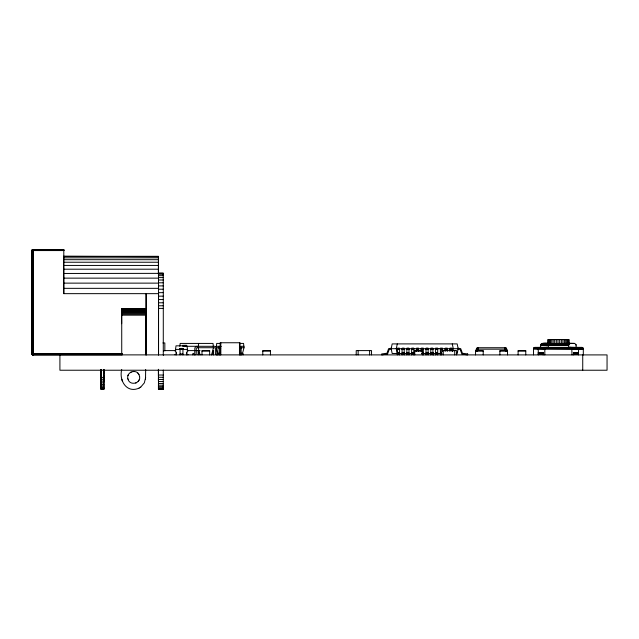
<?xml version="1.0" encoding="UTF-8"?>
<svg xmlns="http://www.w3.org/2000/svg" width="639" height="639" viewBox="0 0 639 639"><rect width="100%" height="100%" fill="white"/><g stroke="black" fill="none" stroke-linecap="round" stroke-linejoin="round"><path stroke-width="0.96" d="M32.166 294.867L32.086 323.709L32.078 263.492L32.166 290.018M101.042 377.417L103.917 377.417L103.877 389.391L101.01 389.391L101.042 369.598L101.01 381.012L100.994 378.168M103.893 375.285L103.877 381.012L103.861 377.258M163.28 375.029L163.233 389.391L158.448 389.391L158.496 375.029L163.28 375.029L163.28 370.053M158.496 354.925L158.512 292.67L163.296 292.67L163.28 355.14M533.525 354.909L533.533 348.998L534.204 347.704L548.198 347.249L548.589 343.678L550.53 343.423L550.53 339.597M544.811 354.909L544.835 348.838L546.393 347.281M548.19 343.423L548.19 339.597M548.725 339.597L548.725 343.423C545.81 342.967 539.236 342.232 540.706 347.249C536.345 346.37 539.172 353.199 538.31 354.909L538.31 352.536L543.094 352.536L543.094 354.909M549.516 343.423L549.516 339.597M551.753 343.423L551.753 339.597M553.15 343.423L553.15 339.597M554.684 343.423L554.684 339.597M556.305 343.423L556.305 339.597M557.991 343.423L557.991 339.597M559.684 343.423L559.684 339.597M561.346 343.423L561.346 339.597M562.927 343.423L562.927 339.597M564.397 343.423L564.397 339.597M565.707 339.597L565.707 343.423L574.868 343.534L576.011 344.685L576.13 347.249C580.484 346.37 577.664 353.199 578.519 354.909L578.519 352.536L573.734 352.536L573.734 354.909M566.833 343.423L566.833 339.597M567.744 339.597L567.744 343.423L574.541 343.455L542.287 343.455L547.919 343.423L547.919 339.597L568.95 339.597L568.95 343.423M568.406 339.597L568.406 343.423L574.541 343.455L557.424 343.431M568.814 343.423L574.541 343.455L568.766 343.431L568.814 339.597M32.749 354.262L32.909 354.909L33.116 249.625L32.206 250.568L32.214 354.118L33.164 354.925L33.164 249.609L33.164 354.925L31.95 353.966L31.998 250.568L33.164 249.609L33.116 354.909L32.909 354.262M63.541 250.137L63.541 249.625M121.666 310.57L121.602 323.709L121.546 319.141M158.352 273.468L158.448 256.311L63.668 256.311L63.78 293.652L158.56 293.652L158.56 354.925M570.22 343.455L568.814 344.525L568.638 347.249L582.624 347.704L583.303 348.998L583.311 354.909M163.288 282.797L158.504 282.797L158.448 273.069L163.233 273.069L163.296 292.67M146.131 354.909L146.131 293.652M122.353 353.966L31.95 353.966L32.142 354.525L33.164 354.925L32.485 353.966L32.485 250.568L32.948 249.657L32.23 250.416L32.909 249.609L32.597 353.966C33.332 356.107 31.806 353.375 32.397 354.525M32.509 354.741L33.164 354.925L32.389 353.966L32.309 250.568L33.164 249.609L32.349 249.793L31.95 250.568L63.796 250.568L63.796 293.652M219.121 348.638L219.137 348.375A2.396 2.396 0 0 1 220.894 346.37M219.121 353.191L216.861 353.351L216.805 348.375A2.396 2.396 0 0 0 214.744 346.314L186.716 346.298M32.054 250.568L32.909 249.609L32.645 250.137M32.309 250.568L32.909 249.609M31.958 250.568L32.262 249.889L63.796 249.889L63.796 250.568M145.508 379.294L145.668 369.518M145.668 377.417L144.35 382.857L140.724 387.106M176.292 354.909L175.517 349.405L176.021 345.819L186.979 345.819L187.483 349.405L186.708 354.909M179.775 346.298L180.182 343.423L213.019 343.423L213.474 347.728L211.557 354.909L211.557 354.429L212.995 354.429L212.995 351.083M198.617 343.423L198.154 347.728L200.071 354.909L200.071 354.429L198.633 354.429L198.633 351.083M217.923 354.014L216.254 347.728L216.709 343.423L220.687 343.423M545.155 348.071L533.701 348.359L533.533 348.998L583.303 348.998M544.819 348.998L544.987 348.359M32.901 250.137C33.468 249.13 31.91 249.833 32.134 250.568L32.054 353.966L32.909 354.925L32.262 354.645L122.353 354.645M402.203 353.479L392.178 353.479L391.164 348.694L392.178 343.902L457.165 343.902L458.179 348.694L457.165 353.479M397.298 343.902L396.276 348.694L397.298 353.479M452.676 351.562L453.291 348.694L452.268 343.902M139.046 374.726C136.299 368.495 126.059 372.138 127.856 378.679M242.341 354.014L244.018 347.728L243.555 343.423L239.577 343.423M533.637 348.511L544.835 348.838M32.773 250.137L32.885 249.625L32.349 250.137M32.517 250.137L32.661 249.793M128.135 379.654C130.348 386.06 140.86 383.344 139.621 376.659M127.984 375.668L128.359 374.726M544.923 348.511L571.761 348.207L572.025 354.909M139.238 379.654L138.184 381.371M139.118 388.081L140.74 387.106M130.34 372.465L131.227 371.97M135.684 383.065L136.61 382.641M139.134 388.081C126.881 393.704 118.782 380.628 121.737 369.518M33.164 249.609L32.757 249.625L63.796 249.889M197.155 346.298L196.884 346.314A2.396 2.396 0 0 0 194.823 348.375L194.783 353.327L192.89 353.479L192.89 354.909M570.435 347.281L571.993 348.838L583.279 348.838L583.048 348.207L578.439 348.359L582.96 348.071L533.869 348.071M571.993 348.838L583.239 348.67L571.673 348.071M542.287 343.455L550.53 343.423M32.469 249.713L63.796 249.713M32.134 250.009L63.796 250.009M32.054 250.137L63.796 250.137M31.998 250.272L63.796 250.272M31.958 250.416L63.796 250.416M158.56 293.652L158.464 256.694L63.668 256.311M63.7 257.829L158.48 257.829M63.716 259.69L158.496 259.69M63.732 262.238L158.512 262.238M63.74 265.433L158.52 265.433M63.756 269.203L158.536 269.203M63.764 273.468L163.249 273.364L163.264 275.665L158.48 275.665M158.472 274.235L163.257 274.235M158.488 277.606L163.272 277.606M63.772 278.141L158.552 278.141M158.496 280.01L163.28 280.01M63.78 283.133L158.56 283.133M158.504 285.897L163.296 285.897M63.78 288.341L158.56 288.341M158.512 289.219L163.296 289.219M158.512 296.153L163.296 296.153M158.512 299.555L163.296 299.555M158.504 302.79L163.288 302.79M158.496 305.769L163.288 305.769M158.496 308.397L163.28 308.397M145.652 308.797L121.722 308.549L145.652 308.797L145.652 354.693M121.722 308.797L121.722 309.196L145.66 309.196M121.722 309.196L121.73 309.747L145.66 309.747M121.73 309.747L121.73 310.434L145.66 310.434M121.73 310.434L121.73 311.233L145.668 311.233M121.737 312.128L145.668 312.128M121.522 312.415L121.945 314.308M121.737 313.102L145.668 313.102M121.737 314.124L145.668 314.124M121.73 311.233L121.737 315.171L145.668 315.171M162.929 342.943L164.838 342.943L164.838 350.923M541.968 343.534L569.9 343.534M541.664 343.678L569.597 343.678M541.385 343.87L569.317 343.87M541.153 344.109L569.085 344.109M541.049 344.237L568.982 344.237M568.814 344.525L540.77 344.844L568.702 344.844M540.714 345.172L568.646 345.172M182.65 345.499L186.476 345.411M182.65 345.619L186.476 345.619M182.65 345.771L186.476 345.771M216.254 346.298L221.038 346.298M244.018 346.298L241.143 346.298L241.143 353.671M534.787 347.368L582.049 347.368M534.484 347.512L582.353 347.512M216.254 347.728L219.121 347.728M241.143 347.728L244.018 347.728M505.888 347.728L477.197 347.728L477.181 351.083M534.204 347.704L582.624 347.704M533.972 347.935L583.048 348.207M391.268 348.215L388.624 348.654L386.994 353.231L381.651 353.958L381.771 354.909L387.546 354.006L389.263 349.373L391.268 349.174M397.29 348.375L399.399 348.375M402.075 348.375L404.183 348.375M406.867 348.375L408.968 348.375M411.652 348.375L413.76 348.375M416.436 348.375L418.545 348.375M421.221 348.375L423.33 348.375M426.013 348.375L428.114 348.375M430.798 348.375L432.907 348.375M435.582 348.375L437.691 348.375M440.375 348.375L442.476 348.375M445.159 348.375L447.268 348.375M449.944 348.375L452.053 348.375M397.29 348.503L399.399 348.503M402.075 348.503L404.183 348.503M406.867 348.503L408.968 348.503M411.652 348.503L413.76 348.503M416.436 348.503L418.545 348.503M421.221 348.503L423.33 348.503M426.013 348.503L428.114 348.503M430.798 348.503L432.907 348.503M435.582 348.503L437.691 348.503M440.375 348.503L442.476 348.503M445.159 348.503L447.268 348.503M449.944 348.503L452.053 348.503M180.062 348.582L182.938 348.686M391.164 348.694L458.179 348.694M533.589 348.67L572.017 348.998M180.062 348.806L182.938 348.806M397.29 348.83L399.399 348.83M402.075 348.83L404.183 348.83M406.867 348.83L408.968 348.83M411.652 348.83L413.76 348.83M416.436 348.83L418.545 348.83M421.221 348.83L423.33 348.83M426.013 348.83L428.114 348.83M430.798 348.83L432.907 348.83M435.582 348.83L437.691 348.83M440.375 348.83L442.476 348.83M445.159 348.83L447.268 348.83M449.944 348.83L452.053 348.83M180.062 348.95L182.938 348.95M397.29 349.03L399.399 349.03M402.075 349.03L404.183 349.03M406.867 349.03L408.968 349.03M411.652 349.03L413.76 349.03M416.436 349.03L418.545 349.03M421.221 349.03L423.33 349.03M426.013 349.03L428.114 349.03M430.798 349.03L432.907 349.03M435.582 349.03L437.691 349.03M440.375 349.03L442.476 349.03M445.159 349.03L447.268 349.03M449.944 349.03L452.053 349.03M180.062 349.11L182.938 349.11M180.062 349.277L182.938 349.277M397.29 349.245L399.399 349.245M402.075 349.245L404.183 349.245M406.867 349.245L408.968 349.245M411.652 349.245L413.76 349.245M416.436 349.245L418.545 349.245M421.221 349.245L423.33 349.245M426.013 349.245L428.114 349.245M430.798 349.245L432.907 349.245M435.582 349.245L437.691 349.245M440.375 349.245L442.476 349.245M445.159 349.245L447.268 349.245M449.944 349.245L452.053 349.245M175.517 349.405L187.483 349.405M200.071 350.603L187.914 350.603L187.914 351.083M201.988 351.083L209.648 351.083M262.781 351.083L270.441 351.083M414.759 351.083L422.419 351.083M475.552 351.083L483.212 351.083M499.874 351.083L507.534 351.083M518.109 351.083L525.769 351.083M538.31 352.576L543.094 352.656M573.734 352.656L578.519 352.576M538.31 352.752L543.094 352.752M573.734 352.752L578.519 352.752M538.31 352.88L543.094 352.88M573.734 352.88L578.519 352.88M397.29 353.047L399.399 352.976M402.075 352.976L404.183 353.047M406.867 352.976L408.968 353.047M411.652 352.976L413.76 353.047M421.924 353.047L423.33 352.976M426.013 352.976L428.114 353.047M430.798 352.976L432.907 353.047M435.582 353.047L437.691 352.976M440.375 352.976L441.773 353.047M538.31 353.024L543.094 353.024M573.734 353.024L578.519 353.024M397.29 353.183L399.399 353.119M402.075 353.119L404.183 353.183M406.867 353.183L408.968 353.119M411.652 353.119L413.76 353.183M421.924 353.183L423.33 353.119M426.013 353.183L428.114 353.119M430.798 353.183L432.907 353.119M435.582 353.183L437.691 353.119M440.375 353.119L441.773 353.183M538.31 353.175L543.094 353.175M573.734 353.175L578.519 353.175M397.29 353.271L399.399 353.319M402.075 353.271L404.183 353.303M406.867 353.319L408.968 353.231M411.652 353.231L413.76 353.319M421.924 353.303L423.33 353.319M426.013 353.319L428.114 353.231M430.798 353.303L432.907 353.319M435.582 353.231L437.691 353.319M440.375 353.231L441.773 353.319M538.31 353.351L543.094 353.351M573.734 353.351L578.519 353.351M403.944 353.479L407.115 353.479M408.848 353.479L412.019 353.479M422.595 353.479L440.495 353.479M180.062 353.95L182.938 353.95M397.29 353.958L399.399 353.958M402.075 353.958L404.183 353.958M406.867 353.958L408.968 353.958M411.652 353.958L413.76 353.958M421.924 353.958L423.33 353.958M426.013 353.958L428.114 353.958M430.798 353.958L432.907 353.958M435.582 353.958L437.691 353.958M440.375 353.958L441.773 353.958M538.31 353.918L543.094 353.95M573.734 353.934L578.519 353.926M31.958 354.118L122.353 354.118M31.998 354.262L122.353 354.262M31.998 353.966L32.094 354.397L122.353 354.397M32.094 354.397L122.353 354.525M32.341 354.741L122.345 354.741M32.134 353.966L32.669 354.877L607.05 354.909L607.05 370.229L59.914 370.229L59.914 354.909M163.28 377.274L158.488 377.274L158.448 389.391M101.042 379.294L103.917 379.294M158.488 379.462L163.28 379.462M101.042 381.116L103.909 381.116M158.488 381.547L163.272 381.547M101.042 382.857L103.909 382.857M158.488 383.472L163.272 383.472M101.034 384.454L103.909 384.454M158.48 385.181L163.264 385.181M101.034 385.884L103.901 385.884M158.472 386.643L163.264 386.643L163.233 389.391M101.026 387.106L103.901 387.106M158.472 387.825L163.257 387.825M101.026 388.081L103.893 388.081M158.464 388.688L163.249 388.688M100.986 375.285L100.994 388.8L103.893 388.8M100.994 388.8L101.002 389.239L103.885 389.239L103.869 369.574L103.893 374.27M158.44 389.215L163.241 389.215M571.905 348.511L583.127 348.359L533.701 348.359L538.342 348.67M32.23 353.966L33.164 354.925M32.669 354.877L32.309 353.966M33.092 354.909L32.629 354.262M32.749 354.821L32.373 354.262M137.832 373.104L138.495 373.863M139.03 374.726L139.637 376.659M575.947 344.525L576.122 345.172M127.84 378.679L128.151 379.654M121.881 379.294L122.321 381.116M241.143 348.638L241.127 348.375A2.396 2.396 0 0 0 239.944 346.61M241.143 353.191L243.06 353.479L243.06 354.909M101.018 369.574L101.026 374.27M158.432 378.168L158.448 381.012L158.408 375.029M145.652 313.621L145.652 314.045M121.722 314.045L121.594 310.442M158.464 374.27L158.456 369.574L158.432 375.285L158.408 369.286M582.736 354.909L582.736 370.229M525.769 354.909L525.769 350.603L518.109 350.603L518.109 354.909M507.534 354.909L507.534 350.603L499.874 350.603L499.874 354.909M506.863 351.083L506.863 349.166L476.223 349.166L476.223 351.083M506.695 349.166L506.695 351.083M506.535 349.166L506.535 351.083M506.384 349.166L506.384 351.083M506.248 349.166L506.248 351.083M506.128 349.166L506.128 351.083M506.032 349.166L505.96 351.083M505.904 351.083L505.848 347.728L505.776 349.166M505.561 347.728L505.681 349.166M505.425 347.728L505.425 349.166M505.273 347.728L505.273 349.166M505.114 347.728L505.114 349.166M504.946 347.728L504.946 349.166M483.212 354.909L483.212 350.603L475.552 350.603L475.552 354.909M478.14 347.728L478.14 349.166M477.972 347.728L477.972 349.166M477.812 347.728L477.812 349.166M477.66 347.728L477.66 349.166M477.525 347.728L477.525 349.166M477.405 347.728L477.405 349.166M477.237 347.728L477.237 349.166M476.998 349.166L476.998 351.083M476.902 349.166L476.902 351.083M476.79 349.166L476.79 351.083M476.662 349.166L476.662 351.083M476.518 349.166L476.518 351.083M476.374 349.166L476.374 351.083M456.645 354.909L456.645 350.603L441.325 350.603L441.325 354.909M454.728 350.603L454.728 354.909M452.053 351.378L452.053 348.215L449.944 348.215L449.944 351.378M447.268 351.378L447.268 348.215L445.159 348.287L445.159 351.378M443.242 350.603L443.242 354.909M442.476 351.378L442.476 348.215L440.375 348.231L440.375 354.909M437.691 354.909L437.691 348.215L435.582 348.215L435.582 354.909M433.514 352.76L433.514 354.909M432.907 354.909L432.907 348.215L430.798 348.215L430.798 354.909M428.114 354.909L428.114 348.215L426.013 348.215L426.013 354.909M423.33 354.909L423.33 348.215L421.221 348.231L421.221 351.378M422.419 354.909L422.419 350.603L414.759 350.603L414.759 354.909M418.545 351.378L418.545 348.215L416.436 348.287L416.436 351.378M413.76 354.909L413.76 348.215L411.652 348.215L411.652 354.909M408.968 354.909L408.968 348.215L406.867 348.231L406.867 354.909M404.183 354.909L404.183 348.215L402.075 348.287L402.075 354.909M399.399 354.909L399.399 348.215L397.29 348.287L397.29 354.909M371.539 354.909L371.539 350.603L356.219 350.603L356.219 354.909M369.622 350.603L369.622 354.909M358.136 350.603L358.136 354.909M270.441 354.909L270.441 350.603L262.781 350.603L262.781 354.909M240.088 354.909L240.088 342.752L220.175 342.752L220.175 354.909M239.465 342.752L239.465 354.909M220.798 342.752L220.798 354.909M219.121 346.298L219.121 353.671M217.212 353.479L217.212 354.909M213.474 350.603L213.474 354.909M209.648 354.909L209.648 350.603L201.988 350.603L201.988 354.909M198.154 350.603L198.154 354.909M187.914 354.909L187.914 354.429L186.476 354.429L186.476 352.76M182.938 354.909L182.938 348.447L180.062 348.447L180.062 354.909M176.524 352.76L176.524 354.429L175.086 354.429L175.086 354.909M175.086 351.083L175.086 350.603L163.592 350.603L163.592 351.083M163.592 354.429L163.592 354.909M146.115 293.652L146.115 354.925M121.722 315.171L121.737 354.693M103.917 369.598L103.845 377.417M100.97 369.598L100.97 377.417M218.881 354.909A1.677 1.677 0 0 0 220.559 353.239L220.559 348.686A0.958 0.958 0 0 1 220.759 348.103M241.382 354.909A1.677 1.677 0 0 1 239.929 354.07M194.568 354.909A1.677 1.677 0 0 0 196.245 353.239L196.245 348.686A0.958 0.958 0 0 1 197.195 347.728L214.432 347.728A0.958 0.958 0 0 1 215.391 348.686L215.391 353.239A1.677 1.677 0 0 0 217.068 354.909M467.692 353.958L467.572 354.909L461.997 354.134L460.08 349.373L458.059 349.174L458.059 348.215L460.719 348.654L462.42 353.271L467.692 353.958M133.687 371.435L133.184 371.459L134.214 371.459L133.687 371.435M186.476 345.356L182.65 345.34L182.65 345.947L186.476 345.947L186.476 345.34"/></g></svg>
